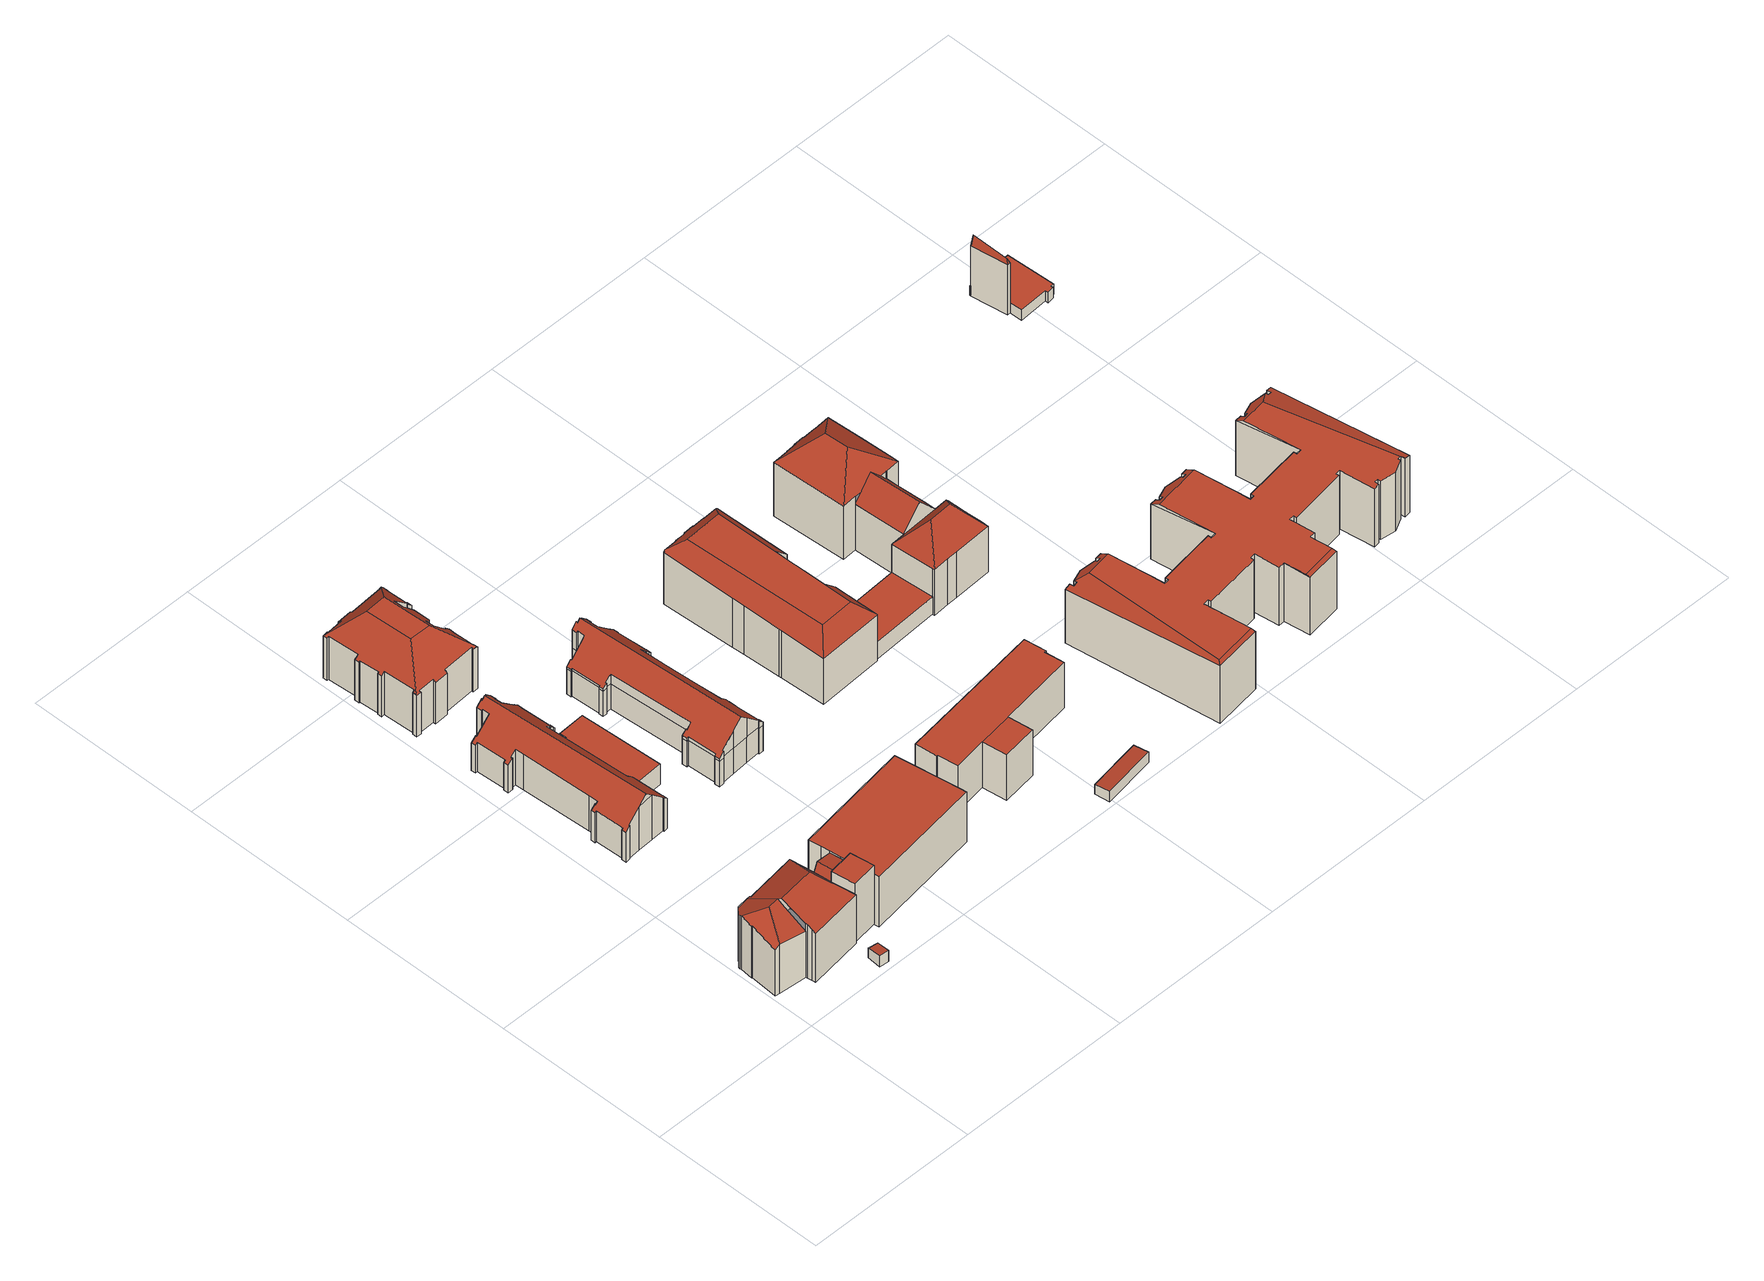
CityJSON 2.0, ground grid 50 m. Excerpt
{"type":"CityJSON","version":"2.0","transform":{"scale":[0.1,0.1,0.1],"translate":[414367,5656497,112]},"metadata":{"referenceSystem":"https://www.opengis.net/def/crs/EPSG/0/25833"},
"CityObjects":{
"building1":{"type":"Building","attributes":{"Gemeindeschluessel":14612000,"Geometrietyp2DReferenz":"3000","function":"31001_2000","roofType":"9999"},"children":["building1-1","building1-2"]},
"building1-1":{"type":"BuildingPart","attributes":{"Dachtyp_tdc":"tdcFreeFormRoof","Dachneigung":30.43,"QualitaetDacherkennung":53,"Geometrietyp2DReferenz":"3000","measuredHeight":20.73,"roofType":"5000"},"parents":["building1"],"geometry":[{"type":"MultiSurface","lod":"2","boundaries":[[[0,1,2,3]],[[4,5,6,7]],[[5,8,9,6]],[[8,10,11,9]],[[10,12,13,11]],[[12,14,15,13]],[[14,16,17,15]],[[16,18,19,17]],[[18,0,3,19]],[[14,12,10,8,5,20]],[[5,4,21,22,20]],[[22,1,0,18,16,14,20]],[[3,2,23,24,7,6,9,11,13,15,17,19]]],"semantics":{"surfaces":[{"type":"WallSurface"},{"type":"RoofSurface"},{"type":"GroundSurface"}],"values":[0,0,0,0,0,0,0,0,0,1,1,1,2]}}]},
"building1-2":{"type":"BuildingPart","attributes":{"Dachtyp_tdc":"tdcHipAndGableRoof","Dachneigung":30.85,"QualitaetDacherkennung":73,"Geometrietyp2DReferenz":"3000","measuredHeight":21.63,"roofType":"5000"},"parents":["building1"],"geometry":[{"type":"MultiSurface","lod":"2","boundaries":[[[25,26,4,7,27]],[[28,29,2,1]],[[28,30,31,29]],[[30,32,33,31]],[[32,34,35,33]],[[34,36,37,35]],[[36,38,39,37]],[[38,40,41,39]],[[40,42,43,41]],[[42,44,45,43]],[[44,46,47,45]],[[46,48,49,47]],[[48,25,27,49]],[[44,42,40,38,36,34,32,50]],[[32,30,28,1,51,50]],[[51,26,25,48,46,44,50]],[[27,7,24,23,2,29,31,33,35,37,39,41,43,45,47,49]]],"semantics":{"surfaces":[{"type":"WallSurface"},{"type":"RoofSurface"},{"type":"GroundSurface"}],"values":[0,0,0,0,0,0,0,0,0,0,0,0,0,1,1,1,2]}}]},
"building2":{"type":"Building","attributes":{"Dachtyp_tdc":"tdcPolyFlatRoof","Gemeindeschluessel":14612000,"Dachneigung":4.86,"QualitaetDacherkennung":75,"Geometrietyp2DReferenz":"3000","measuredHeight":3.5,"function":"31001_2000","roofType":"2100"},"geometry":[{"type":"Solid","lod":"2","boundaries":[[[[52,53,54,55]],[[53,56,57,54]],[[53,52,58,56]],[[57,59,55,54]],[[56,58,59,57]],[[58,52,55,59]]]],"semantics":{"surfaces":[{"type":"WallSurface"},{"type":"RoofSurface"},{"type":"GroundSurface"}],"values":[[0,0,1,2,0,0]]}}]},
"building3":{"type":"Building","attributes":{"Dachtyp_tdc":"tdcPolyFlatRoof","Gemeindeschluessel":14612000,"Dachneigung":0,"QualitaetDacherkennung":85,"Geometrietyp2DReferenz":"3000","measuredHeight":19.2,"function":"31001_2000","roofType":"1000"},"geometry":[{"type":"Solid","lod":"2","boundaries":[[[[60,61,62,63]],[[61,64,65,62]],[[64,66,67,65]],[[66,60,63,67]],[[66,64,61,60]],[[63,62,65,67]]]],"semantics":{"surfaces":[{"type":"WallSurface"},{"type":"RoofSurface"},{"type":"GroundSurface"}],"values":[[0,0,0,0,1,2]]}}]},
"building4":{"type":"Building","attributes":{"Dachtyp_tdc":"tdcGableRoof","Gemeindeschluessel":14612000,"Dachneigung":65.18,"QualitaetDacherkennung":14,"Geometrietyp2DReferenz":"3000","measuredHeight":16.83,"function":"31001_2000","roofType":"3100"},"geometry":[{"type":"Solid","lod":"2","boundaries":[[[[68,69,70,63]],[[69,71,72,70]],[[71,73,74,72]],[[73,75,76,74]],[[75,77,62,76]],[[77,68,63,62]],[[78,79,80,81,82]],[[71,69,68,82,81]],[[73,80,79,75]],[[71,81,80,73]],[[75,79,78,77]],[[77,78,82,68]],[[63,70,72,74,76,62]]]],"semantics":{"surfaces":[{"type":"WallSurface"},{"type":"RoofSurface"},{"type":"GroundSurface"}],"values":[[0,0,0,0,0,0,1,1,0,0,0,0,2]]}}]},
"building5":{"type":"Building","attributes":{"name":"Universitätsklinikum Carl Gustav Carus Dresden","Dachtyp_tdc":"tdcFreeFormRoof","Gemeindeschluessel":14612000,"Dachneigung":42.69,"QualitaetDacherkennung":32,"Geometrietyp2DReferenz":"3000","measuredHeight":16.42,"function":"31001_3051","roofType":"5000"},"geometry":[{"type":"Solid","lod":"2","boundaries":[[[[83,84,85,86]],[[84,87,88,85]],[[87,89,90,88]],[[89,91,92,90]],[[91,93,94,92]],[[93,95,96,94]],[[95,97,98,96]],[[97,99,100,98]],[[99,101,102,100]],[[101,103,104,102]],[[103,105,106,104]],[[105,107,108,106]],[[107,109,110,108]],[[109,111,112,110]],[[111,113,114,112]],[[113,115,116,114]],[[115,117,118,116]],[[117,119,120,118]],[[119,121,122,120]],[[121,123,124,122]],[[123,125,126,124]],[[125,127,128,126]],[[127,129,130,128]],[[129,131,132,130]],[[131,133,134,132]],[[133,135,136,134]],[[135,137,138,136]],[[137,139,140,138]],[[139,141,142,140]],[[141,143,144,142]],[[143,145,146,144]],[[145,147,148,146]],[[147,149,150,148]],[[149,151,152,150]],[[151,153,154,152]],[[153,155,156,154]],[[155,157,158,156]],[[157,159,160,158]],[[159,161,162,160]],[[161,163,164,162]],[[163,165,166,164]],[[165,167,168,166]],[[167,169,170,168]],[[169,171,172,170]],[[171,173,174,172]],[[173,175,176,174]],[[175,177,178,176]],[[177,179,180,178]],[[179,181,182,180]],[[181,183,184,182]],[[183,185,186,184]],[[185,187,188,186]],[[187,189,190,188]],[[189,191,192,190]],[[191,193,194,192]],[[193,195,196,194]],[[195,197,198,196]],[[197,199,200,198]],[[199,201,202,200]],[[201,203,204,202]],[[203,205,206,204]],[[205,207,208,206]],[[207,209,210,208]],[[209,211,212,210]],[[211,83,86,212]],[[147,213,214,207,205,203,201,199,197,195,193,191,189,187,185,183,181,179,177,175,173,171,169,167,165,163,161,159,157,155,153,151,149]],[[113,111,109,107,105,103,101,99,97,95,93,91,89,87,84,83,211,209,214,213,145,143,141,139,137,135,133,131,129,127,125,123,121,119,117,115]],[[147,145,213]],[[209,207,214]],[[86,85,88,90,92,94,96,98,100,102,104,106,108,110,112,114,116,118,120,122,124,126,128,130,132,134,136,138,140,142,144,146,148,150,152,154,156,158,160,162,164,166,168,170,172,174,176,178,180,182,184,186,188,190,192,194,196,198,200,202,204,206,208,210,212]]]],"semantics":{"surfaces":[{"type":"WallSurface"},{"type":"RoofSurface"},{"type":"GroundSurface"}],"values":[[0,0,0,0,0,0,0,0,0,0,0,0,0,0,0,0,0,0,0,0,0,0,0,0,0,0,0,0,0,0,0,0,0,0,0,0,0,0,0,0,0,0,0,0,0,0,0,0,0,0,0,0,0,0,0,0,0,0,0,0,0,0,0,0,0,1,1,0,0,2]]}}]},
"building6":{"type":"Building","attributes":{"name":"Universitätsklinikum Carl Gustav Carus Dresden","Dachtyp_tdc":"tdcPolyFlatRoof","Gemeindeschluessel":14612000,"Dachneigung":0,"QualitaetDacherkennung":86,"Geometrietyp2DReferenz":"3000","measuredHeight":6.69,"function":"31001_3051","roofType":"1000"},"geometry":[{"type":"Solid","lod":"2","boundaries":[[[[215,216,217,218]],[[216,219,220,217]],[[219,221,222,220]],[[221,223,224,222]],[[223,225,226,224]],[[225,227,228,226]],[[227,229,230,228]],[[229,231,232,230]],[[231,215,218,232]],[[231,229,227,225,223,221,219,216,215]],[[218,217,220,222,224,226,228,230,232]]]],"semantics":{"surfaces":[{"type":"WallSurface"},{"type":"RoofSurface"},{"type":"GroundSurface"}],"values":[[0,0,0,0,0,0,0,0,0,1,2]]}}]},
"building7":{"type":"Building","attributes":{"Dachtyp_tdc":"tdcPolyFlatRoof","Gemeindeschluessel":14612000,"Dachneigung":0,"QualitaetDacherkennung":91,"Geometrietyp2DReferenz":"3000","measuredHeight":16.47,"function":"31001_2000","roofType":"1000"},"geometry":[{"type":"Solid","lod":"2","boundaries":[[[[233,234,235,236]],[[234,237,238,235]],[[237,239,240,238]],[[239,241,242,240]],[[241,243,244,242]],[[243,245,246,244]],[[245,247,248,246]],[[247,249,250,248]],[[249,251,252,250]],[[251,253,254,252]],[[253,255,256,254]],[[255,257,258,256]],[[257,233,236,258]],[[257,255,253,251,249,247,245,243,241,239,237,234,233]],[[236,235,238,240,242,244,246,248,250,252,254,256,258]]]],"semantics":{"surfaces":[{"type":"WallSurface"},{"type":"RoofSurface"},{"type":"GroundSurface"}],"values":[[0,0,0,0,0,0,0,0,0,0,0,0,0,1,2]]}}]},
"building8":{"type":"Building","attributes":{"name":"Universitätsklinikum Carl Gustav Carus Dresden","Dachtyp_tdc":"tdcFreeFormRoof","Gemeindeschluessel":14612000,"Dachneigung":44.47,"QualitaetDacherkennung":34,"Geometrietyp2DReferenz":"3000","measuredHeight":20.85,"function":"31001_3051","roofType":"5000"},"geometry":[{"type":"Solid","lod":"2","boundaries":[[[[259,260,261,262]],[[260,263,264,261]],[[263,265,266,264]],[[265,267,268,266]],[[267,269,270,268]],[[269,271,272,270]],[[271,273,274,272]],[[273,275,276,274]],[[275,277,278,276]],[[277,279,280,278]],[[279,281,282,280]],[[281,283,284,282]],[[283,285,286,284]],[[285,287,288,286]],[[287,289,290,288]],[[289,291,292,290]],[[291,293,294,292]],[[293,295,296,294]],[[295,297,298,296]],[[297,299,300,298]],[[299,301,302,300]],[[301,303,304,302]],[[303,305,306,304]],[[305,307,308,306]],[[307,309,310,308]],[[309,311,312,310]],[[311,313,314,312]],[[313,315,316,314]],[[315,317,318,316]],[[317,319,320,318]],[[319,321,322,320]],[[321,323,324,322]],[[323,325,326,324]],[[325,327,328,326]],[[327,329,330,328]],[[329,331,332,330]],[[331,333,334,332]],[[333,335,336,334]],[[335,337,338,336]],[[337,339,340,338]],[[339,341,342,340]],[[341,343,344,342]],[[343,345,346,344]],[[345,347,348,346]],[[347,349,350,348]],[[349,351,352,350]],[[351,353,354,352]],[[353,355,356,354]],[[355,357,358,356]],[[357,359,360,358]],[[359,361,362,360]],[[361,363,364,362]],[[363,365,366,364]],[[365,367,368,366]],[[367,369,370,368]],[[369,259,262,370]],[[343,341,339,371,372,373,363,361,359,357,355,353,351,349,347,345]],[[373,374,375,267,265,263,260,259,369,367,365,363]],[[376,319,317,315,313,311,309,307,305,303,301,299,297,295,293,291,289,287,285,283,281,279,277,275,273,271,269,375,374,377]],[[333,331,329,327,325,323,321,376,377,372,371,337,335]],[[372,377,374,373]],[[269,267,375]],[[321,319,376]],[[339,337,371]],[[262,261,264,266,268,270,272,274,276,278,280,282,284,286,288,290,292,294,296,298,300,302,304,306,308,310,312,314,316,318,320,322,324,326,328,330,332,334,336,338,340,342,344,346,348,350,352,354,356,358,360,362,364,366,368,370]]]],"semantics":{"surfaces":[{"type":"WallSurface"},{"type":"RoofSurface"},{"type":"GroundSurface"}],"values":[[0,0,0,0,0,0,0,0,0,0,0,0,0,0,0,0,0,0,0,0,0,0,0,0,0,0,0,0,0,0,0,0,0,0,0,0,0,0,0,0,0,0,0,0,0,0,0,0,0,0,0,0,0,0,0,0,1,1,1,1,1,0,0,0,2]]}}]},
"building9":{"type":"Building","attributes":{"name":"Universitätsklinikum Carl Gustav Carus Dresden","Dachtyp_tdc":"tdcFreeFormRoof","Gemeindeschluessel":14612000,"Dachneigung":18.34,"QualitaetDacherkennung":18,"Geometrietyp2DReferenz":"3000","measuredHeight":14.41,"function":"31001_3051","roofType":"5000"},"geometry":[{"type":"Solid","lod":"2","boundaries":[[[[378,379,300,302]],[[379,380,298,300]],[[380,381,296,298]],[[381,382,383,296]],[[382,384,304,383]],[[384,378,302,304]],[[385,386,387,384,382]],[[385,382,381]],[[386,385,381,380]],[[388,387,386,380,379]],[[388,379,378]],[[387,388,378,384]],[[302,300,298,296,383,304]]]],"semantics":{"surfaces":[{"type":"WallSurface"},{"type":"RoofSurface"},{"type":"GroundSurface"}],"values":[[0,0,0,0,0,0,1,1,1,1,1,1,2]]}}]},
"building10":{"type":"Building","attributes":{"name":"Universitätsklinikum Carl Gustav Carus Dresden","Dachtyp_tdc":"tdcFreeFormRoof","Gemeindeschluessel":14612000,"Dachneigung":44.49,"QualitaetDacherkennung":32,"Geometrietyp2DReferenz":"3000","measuredHeight":16.49,"function":"31001_3051","roofType":"5000"},"geometry":[{"type":"Solid","lod":"2","boundaries":[[[[389,390,391,392]],[[390,393,394,391]],[[393,395,396,394]],[[395,397,398,396]],[[397,399,400,398]],[[399,401,402,400]],[[401,403,404,402]],[[403,405,406,404]],[[405,407,408,406]],[[407,409,410,408]],[[409,411,412,410]],[[411,413,414,412]],[[413,415,416,414]],[[415,417,418,416]],[[417,419,420,418]],[[419,421,422,420]],[[421,423,424,422]],[[423,425,426,424]],[[425,427,428,426]],[[427,429,430,428]],[[429,431,432,430]],[[431,433,434,432]],[[433,435,436,434]],[[435,437,438,436]],[[437,439,440,438]],[[439,441,442,440]],[[441,443,444,442]],[[443,445,446,444]],[[445,447,448,446]],[[447,449,450,448]],[[449,451,452,450]],[[451,453,454,452]],[[453,455,456,454]],[[455,457,458,456]],[[457,459,460,458]],[[459,461,462,460]],[[461,463,464,462]],[[463,465,466,464]],[[465,467,468,466]],[[467,469,470,468]],[[469,471,472,470]],[[471,473,474,472]],[[473,475,476,474]],[[475,477,478,476]],[[477,479,480,478]],[[479,481,482,480]],[[481,483,484,482]],[[485,486,487,488,489]],[[421,490,491,423]],[[419,492,493,490,421]],[[423,491,494,425]],[[425,494,495,427]],[[427,495,496,429]],[[429,496,497,431]],[[431,497,498,433]],[[433,498,499,435]],[[435,499,437]],[[439,500,441]],[[483,485,501,484]],[[485,489,502,501]],[[489,503,504,502]],[[503,505,506,504]],[[505,507,508,506]],[[507,509,510,508]],[[509,511,512,510]],[[511,513,514,512]],[[513,515,516,514]],[[515,517,518,516]],[[517,519,520,518]],[[519,521,522,520]],[[521,523,524,522]],[[523,525,526,524]],[[525,389,392,526]],[[527,528,529,530,531,532,533,534,488,487,493,492,535,536,537,538,539,540,541,542,543,544,545,546,547,548,549,550,551,552,553]],[[554,555,447,445,556,500,439,437,499,498,497,496,495,494,491,490,493,487,486,557,558,559,560,561,562,563,564,565,566,567,568,569,570,571,572]],[[451,554,572,453]],[[453,572,571,455]],[[455,571,570,457]],[[457,570,569,459]],[[459,569,568,461]],[[461,568,567,463]],[[463,567,566,465]],[[465,566,565,467]],[[467,565,564,469]],[[469,564,563,471]],[[471,563,562,473]],[[473,562,561,475]],[[475,561,560,477]],[[477,560,559,479]],[[479,559,558,481]],[[481,558,557,483]],[[483,557,486,485]],[[441,500,556,443]],[[443,556,445]],[[449,555,554,451]],[[447,555,449]],[[519,553,552,521]],[[517,527,553,519]],[[521,552,551,523]],[[523,551,550,525]],[[525,550,549,389]],[[389,549,548,390]],[[390,548,547,393]],[[393,547,546,395]],[[395,546,545,397]],[[397,545,544,399]],[[399,544,543,401]],[[401,543,542,403]],[[403,542,541,405]],[[405,541,540,407]],[[407,540,539,409]],[[409,539,538,411]],[[411,538,537,413]],[[413,537,536,415]],[[415,536,535,417]],[[417,535,492,419]],[[489,488,534,503]],[[503,534,533,505]],[[505,533,532,507]],[[507,532,531,509]],[[509,531,530,511]],[[511,530,529,513]],[[513,529,528,515]],[[515,528,527,517]],[[392,391,394,396,398,400,402,404,406,408,410,412,414,416,418,420,422,424,426,428,430,432,434,436,438,440,442,444,446,448,450,452,454,456,458,460,462,464,466,468,470,472,474,476,478,480,482,484,501,502,504,506,508,510,512,514,516,518,520,522,524,526]]]],"semantics":{"surfaces":[{"type":"WallSurface"},{"type":"RoofSurface"},{"type":"GroundSurface"}],"values":[[0,0,0,0,0,0,0,0,0,0,0,0,0,0,0,0,0,0,0,0,0,0,0,0,0,0,0,0,0,0,0,0,0,0,0,0,0,0,0,0,0,0,0,0,0,0,0,0,0,0,0,0,0,0,0,0,0,0,0,0,0,0,0,0,0,0,0,0,0,0,0,0,0,1,1,0,0,0,0,0,0,0,0,0,0,0,0,0,0,0,0,0,0,0,0,0,0,0,0,0,0,0,0,0,0,0,0,0,0,0,0,0,0,0,0,0,0,0,0,0,0,0,0,0,2]]}}]},
"building11":{"type":"Building","attributes":{"name":"Amt für Schulen","Gemeindeschluessel":14612000,"Geometrietyp2DReferenz":"3000","function":"31001_3010","roofType":"9999"},"children":["building11-1","building11-2"]},
"building11-1":{"type":"BuildingPart","attributes":{"Dachtyp_tdc":"tdcPolyFlatRoof","Dachneigung":0,"QualitaetDacherkennung":85,"Geometrietyp2DReferenz":"3000","measuredHeight":14.85,"roofType":"1000"},"parents":["building11"],"geometry":[{"type":"MultiSurface","lod":"2","boundaries":[[[573,574,575,576]],[[574,577,578,575]],[[577,579,580,578]],[[579,581,582,580]],[[581,583,584,582]],[[583,585,586,584]],[[585,587,588,586]],[[587,589,590,588]],[[589,591,592,590]],[[591,589,587,585,583,581,579,577,574,573]],[[576,575,578,580,582,584,586,588,590,592]]],"semantics":{"surfaces":[{"type":"WallSurface"},{"type":"RoofSurface"},{"type":"GroundSurface"}],"values":[0,0,0,0,0,0,0,0,0,1,2]}}]},
"building11-2":{"type":"BuildingPart","attributes":{"Dachtyp_tdc":"tdcPolyFlatRoof","Dachneigung":0,"QualitaetDacherkennung":78,"Geometrietyp2DReferenz":"3000","measuredHeight":14.9,"roofType":"1000"},"parents":["building11"],"geometry":[{"type":"MultiSurface","lod":"2","boundaries":[[[593,594,592,591]],[[593,595,596,594]],[[595,573,576,596]],[[573,595,593,591]],[[592,594,596,576]]],"semantics":{"surfaces":[{"type":"WallSurface"},{"type":"RoofSurface"},{"type":"GroundSurface"}],"values":[0,0,0,1,2]}}]},
"building12":{"type":"Building","attributes":{"Dachtyp_tdc":"tdcPolyFlatRoof","Gemeindeschluessel":14612000,"Dachneigung":3.48,"QualitaetDacherkennung":75,"Geometrietyp2DReferenz":"3000","measuredHeight":3.54,"function":"31001_9998","roofType":"2100"},"geometry":[{"type":"Solid","lod":"2","boundaries":[[[[597,598,599,600]],[[598,601,602,599]],[[601,603,604,602]],[[603,597,600,604]],[[603,601,598,597]],[[600,599,602,604]]]],"semantics":{"surfaces":[{"type":"WallSurface"},{"type":"RoofSurface"},{"type":"GroundSurface"}],"values":[[0,0,0,0,1,2]]}}]},
"building13":{"type":"Building","attributes":{"name":"Universitätsklinikum Carl Gustav Carus Dresden","Dachtyp_tdc":"tdcFreeFormRoof","Gemeindeschluessel":14612000,"Dachneigung":1.5,"QualitaetDacherkennung":22,"Geometrietyp2DReferenz":"3000","measuredHeight":20.59,"function":"31001_3051","roofType":"5000"},"geometry":[{"type":"Solid","lod":"2","boundaries":[[[[605,606,607,608]],[[606,609,610,607]],[[609,611,612,610]],[[611,613,614,612]],[[613,615,616,614]],[[615,617,618,616]],[[617,619,620,618]],[[619,621,622,620]],[[621,623,624,622]],[[623,625,626,624]],[[625,627,628,626]],[[627,629,630,628]],[[629,631,632,630]],[[631,633,634,632]],[[633,635,636,634]],[[635,637,638,636]],[[637,639,640,638]],[[639,641,642,640]],[[641,643,644,642]],[[643,645,646,644]],[[645,647,648,646]],[[647,649,650,648]],[[649,605,608,650]],[[605,649,647,645,643,651,652,653,654,611,609,606]],[[655,627,625,623,621,619,617,615,613,654,653,656]],[[629,655,656,657,631]],[[657,652,651,641,639,637,635,633,631]],[[657,656,653,652]],[[613,611,654]],[[629,627,655]],[[643,641,651]],[[608,607,610,612,614,616,618,620,622,624,626,628,630,632,634,636,638,640,642,644,646,648,650]]]],"semantics":{"surfaces":[{"type":"WallSurface"},{"type":"RoofSurface"},{"type":"GroundSurface"}],"values":[[0,0,0,0,0,0,0,0,0,0,0,0,0,0,0,0,0,0,0,0,0,0,0,1,1,1,1,1,0,0,0,2]]}}]},
"building14":{"type":"Building","attributes":{"name":"Universitätsklinikum Carl Gustav Carus Dresden","Dachtyp_tdc":"tdcPolyFlatRoof","Gemeindeschluessel":14612000,"Dachneigung":0,"QualitaetDacherkennung":75,"Geometrietyp2DReferenz":"3000","measuredHeight":5.62,"function":"31001_3051","roofType":"1000"},"geometry":[{"type":"Solid","lod":"2","boundaries":[[[[658,659,660,661]],[[658,662,663,664,659]],[[659,664,665,660]],[[664,663,666,665]],[[663,662,667,666]],[[662,658,661,667]],[[660,665,666,667,661]]]],"semantics":{"surfaces":[{"type":"WallSurface"},{"type":"RoofSurface"},{"type":"GroundSurface"}],"values":[[0,1,0,0,0,0,2]]}}]},
"building15":{"type":"Building","attributes":{"name":"Universitätsklinikum Carl Gustav Carus Dresden","Gemeindeschluessel":14612000,"Geometrietyp2DReferenz":"3000","function":"31001_3051","roofType":"9999"},"children":["building15-1","building15-2","building15-3"]},
"building15-1":{"type":"BuildingPart","attributes":{"Dachtyp_tdc":"tdcHipRoof","Dachneigung":49.66,"QualitaetDacherkennung":72,"Geometrietyp2DReferenz":"3000","measuredHeight":22.41,"roofType":"3200"},"parents":["building15"],"geometry":[{"type":"MultiSurface","lod":"2","boundaries":[[[668,669,670,671]],[[669,672,673,670]],[[672,674,675,673]],[[674,676,677,675]],[[676,678,679,677]],[[678,680,681,679]],[[680,682,683,681]],[[682,684,685,683]],[[684,686,687,685]],[[686,688,689,687]],[[688,690,691,689]],[[690,692,693,691]],[[692,694,695,693]],[[694,696,697,695]],[[692,690,688,698]],[[682,680,678,676,674,672,669,699]],[[688,686,684,682,699,698]],[[669,668,696,694,692,698,699]],[[671,670,673,675,677,679,681,683,685,687,689,691,693,695,697]]],"semantics":{"surfaces":[{"type":"WallSurface"},{"type":"RoofSurface"},{"type":"GroundSurface"}],"values":[0,0,0,0,0,0,0,0,0,0,0,0,0,0,1,1,1,1,2]}}]},
"building15-2":{"type":"BuildingPart","attributes":{"Dachtyp_tdc":"tdcGableRoof","Dachneigung":48.52,"QualitaetDacherkennung":73,"Geometrietyp2DReferenz":"3000","measuredHeight":21.31,"roofType":"3100"},"parents":["building15"],"geometry":[{"type":"MultiSurface","lod":"2","boundaries":[[[700,701,702,703]],[[701,704,705,702]],[[704,668,671,705]],[[696,706,707,697]],[[708,700,703,709]],[[710,701,700,708,711,712,713,668]],[[714,715,713,712,716]],[[668,713,715,696]],[[696,715,714,706]],[[701,710,704]],[[704,710,668]],[[703,702,705,671,697,707,709]]],"semantics":{"surfaces":[{"type":"WallSurface"},{"type":"RoofSurface"},{"type":"GroundSurface"}],"values":[0,0,0,0,0,1,1,0,0,0,0,2]}}]},
"building15-3":{"type":"BuildingPart","attributes":{"Dachtyp_tdc":"tdcHipRoof","Dachneigung":36.15,"QualitaetDacherkennung":71,"Geometrietyp2DReferenz":"3000","measuredHeight":24.5,"roofType":"3200"},"parents":["building15"],"geometry":[{"type":"MultiSurface","lod":"2","boundaries":[[[717,718,719,720]],[[721,703,709,707,722,723,724,725,726,727,728,729,730,731,732,733,734]],[[735,736,703,721]],[[736,737,708,709,703]],[[738,707,706,714]],[[738,718,722,707]],[[718,717,723,722]],[[717,739,724,723]],[[739,740,725,724]],[[740,741,726,725]],[[741,742,727,726]],[[742,743,728,727]],[[743,744,729,728]],[[744,745,730,729]],[[745,746,731,730]],[[746,747,732,731]],[[747,748,733,732]],[[748,749,734,733]],[[749,735,721,734]],[[718,738,716,711,737,736,735,719]],[[747,746,745,744,743,742,741,740,739,717,720]],[[735,749,748,747,720,719]]],"semantics":{"surfaces":[{"type":"RoofSurface"},{"type":"GroundSurface"},{"type":"WallSurface"}],"values":[0,1,2,2,2,2,2,2,2,2,2,2,2,2,2,2,2,2,2,0,0,0]}}]},
"building16":{"type":"Building","attributes":{"name":"Universitätsklinikum Carl Gustav Carus Dresden","Dachtyp_tdc":"tdcFreeFormRoof","Gemeindeschluessel":14612000,"Dachneigung":0.132,"QualitaetDacherkennung":17,"Geometrietyp2DReferenz":"3000","measuredHeight":19.18,"function":"31001_3051","roofType":"5000"},"geometry":[{"type":"Solid","lod":"2","boundaries":[[[[750,751,752,753]],[[751,754,755,752]],[[754,756,757,755]],[[756,758,759,757]],[[758,760,761,759]],[[760,762,763,761]],[[762,764,765,763]],[[764,766,767,765]],[[766,768,769,767]],[[768,770,771,769]],[[770,772,773,771]],[[772,774,775,773]],[[774,776,777,775]],[[776,778,779,777]],[[778,780,781,779]],[[780,782,783,781]],[[782,784,785,783]],[[784,786,787,785]],[[786,788,789,787]],[[788,790,791,789]],[[790,792,793,791]],[[792,794,795,793]],[[794,796,797,795]],[[796,798,799,797]],[[798,800,801,799]],[[800,802,803,801]],[[802,804,805,803]],[[804,806,807,805]],[[806,808,809,807]],[[808,810,811,809]],[[810,812,813,811]],[[812,814,815,813]],[[814,816,817,815]],[[816,818,819,817]],[[818,820,821,819]],[[820,822,823,821]],[[822,824,825,823]],[[824,826,827,825]],[[826,828,829,827]],[[828,830,831,829]],[[830,832,833,831]],[[832,834,835,833]],[[834,836,837,835]],[[836,838,839,837]],[[838,840,841,839]],[[840,842,843,841]],[[842,844,845,843]],[[846,847,848,849]],[[754,850,851,756]],[[756,851,852,853,764,762,760,758]],[[778,776,774,772,770,768,766,853,852,854]],[[812,810,808,806,804,802,800,798,796,794,792,855,856]],[[857,858,838,836,834,832,830,828,826,859]],[[860,861,862,863,864,865,844,842,840,858,857]],[[863,862,866]],[[867,868,869,870,871,872,873,874,875,876,860,857,859,824,822,820,818,816,814,856,855,790,788,786,784,782,780,854,852,851,850,751,750,877,878,879,880,881,882,849,848,883,884,885,886,887,888]],[[866,864,863]],[[861,866,862]],[[876,861,860]],[[882,846,849]],[[754,751,850]],[[814,812,856]],[[847,883,848]],[[766,764,853]],[[780,778,854]],[[792,790,855]],[[826,824,859]],[[840,838,858]],[[845,889,890,891,892,893,894,895,896,897,898,899,900,901,902,903,904,905,906,907,908,909,910,911,912,913,914,915,916,753,752,755,757,759,761,763,765,767,769,771,773,775,777,779,781,783,785,787,789,791,793,795,797,799,801,803,805,807,809,811,813,815,817,819,821,823,825,827,829,831,833,835,837,839,841,843]],[[844,865,889,845]],[[865,864,890,889]],[[864,866,891,890]],[[866,861,892,891]],[[861,876,893,892]],[[876,875,894,893]],[[875,874,895,894]],[[874,873,896,895]],[[873,872,897,896]],[[872,871,898,897]],[[871,870,899,898]],[[870,869,900,899]],[[869,868,901,900]],[[868,867,902,901]],[[867,888,903,902]],[[888,887,904,903]],[[887,886,905,904]],[[886,885,906,905]],[[885,884,907,906]],[[884,883,908,907]],[[883,847,909,908]],[[847,846,910,909]],[[846,882,911,910]],[[882,881,912,911]],[[881,880,913,912]],[[880,879,914,913]],[[879,878,915,914]],[[878,877,916,915]],[[877,750,753,916]]]],"semantics":{"surfaces":[{"type":"WallSurface"},{"type":"RoofSurface"},{"type":"GroundSurface"}],"values":[[0,0,0,0,0,0,0,0,0,0,0,0,0,0,0,0,0,0,0,0,0,0,0,0,0,0,0,0,0,0,0,0,0,0,0,0,0,0,0,0,0,0,0,0,0,0,0,1,1,1,1,1,1,1,1,1,0,0,0,0,0,0,0,0,0,0,0,0,2,0,0,0,0,0,0,0,0,0,0,0,0,0,0,0,0,0,0,0,0,0,0,0,0,0,0,0,0,0]]}}]},
"building17":{"type":"Building","attributes":{"name":"Universitätsklinikum Carl Gustav Carus Dresden","Gemeindeschluessel":14612000,"Geometrietyp2DReferenz":"3000","function":"31001_9998","roofType":"9999"},"children":["building17-1","building17-2","building17-3"]},
"building17-1":{"type":"BuildingPart","attributes":{"Dachtyp_tdc":"tdcPolyFlatRoof","Dachneigung":38.11,"QualitaetDacherkennung":26,"Geometrietyp2DReferenz":"3000","measuredHeight":3.98,"roofType":"2100"},"parents":["building17"],"geometry":[{"type":"MultiSurface","lod":"2","boundaries":[[[917,918,919,920,921]],[[922,923,924,925]],[[923,917,921,924]],[[923,922,926,918,917]],[[921,920,927,925,924]]],"semantics":{"surfaces":[{"type":"WallSurface"},{"type":"RoofSurface"},{"type":"GroundSurface"}],"values":[0,0,0,1,2]}}]},
"building17-2":{"type":"BuildingPart","attributes":{"Dachtyp_tdc":"tdcPolyFlatRoof","Dachneigung":0,"QualitaetDacherkennung":1,"Geometrietyp2DReferenz":"3000","measuredHeight":3.41,"roofType":"1000"},"parents":["building17"],"geometry":[{"type":"MultiSurface","lod":"2","boundaries":[[[928,929,930,931]],[[929,932,933,930]],[[932,934,935,933]],[[934,936,937,935]],[[936,938,939,937]],[[938,940,941,939]],[[919,942,943,920]],[[942,928,931,943]],[[942,919,926,940,938,936,934,932,929,928]],[[931,930,933,935,937,939,941,927,920,943]]],"semantics":{"surfaces":[{"type":"WallSurface"},{"type":"RoofSurface"},{"type":"GroundSurface"}],"values":[0,0,0,0,0,0,0,0,1,2]}}]},
"building17-3":{"type":"BuildingPart","attributes":{"Dachtyp_tdc":"tdcFreeFormRoof","Dachneigung":72.44,"QualitaetDacherkennung":10,"Geometrietyp2DReferenz":"3000","measuredHeight":19.26,"roofType":"5000"},"parents":["building17"],"geometry":[{"type":"MultiSurface","lod":"2","boundaries":[[[944,945,946,941,940]],[[945,947,922,925,946]],[[948,949,947]],[[950,948,947,945]],[[950,945,944]],[[948,950,944,949]],[[941,946,925,927]]],"semantics":{"surfaces":[{"type":"WallSurface"},{"type":"RoofSurface"},{"type":"GroundSurface"}],"values":[0,0,0,1,1,1,2]}}]}
},
"vertices":[
[39,273,168],[73,278,168],[73,278,11],[39,273,11],[96,113,160],[17,119,172],[17,119,11],[96,113,11],[4,120,161],[4,120,11],[10,200,180],[10,200,11],[8,200,178],[8,200,11],[11,235,187],[11,235,11],[11,239,185],[11,239,11],[11,244,182],[11,244,11],[54,188,219],[87,180,209],[85,192,219],[85,192,11],[87,180,11],
[97,109,185],[96,113,187],[97,109,11],[82,279,168],[82,279,11],[82,274,171],[82,274,11],[229,294,171],[229,294,11],[234,258,171],[234,258,11],[237,234,171],[237,234,11],[242,203,170],[242,203,11],[245,176,170],[245,176,11],[255,109,170],[255,109,11],[255,106,170],[255,106,11],[100,84,170],[100,84,11],[99,95,176],[99,95,11],[193,195,227],[87,180,227],
[238,14,47],[241,53,43],[241,53,12],[238,14,12],[268,50,43],[268,50,12],[265,12,47],[265,12,12],
[245,176,204],[318,186,204],[318,186,12],[245,176,12],[328,119,204],[328,119,12],[255,109,204],[255,109,12],
[245,176,127],[242,203,127],[242,203,12],[237,234,127],[237,234,12],[310,244,127],[310,244,12],[314,213,127],[314,213,12],[318,186,127],[318,186,169],[314,213,169],[310,244,169],[262,238,180],[270,180,180],
[142,1168,150],[143,1152,150],[143,1152,8],[142,1168,8],[139,1151,154],[139,1151,8],[140,1131,154],[140,1131,8],[188,1134,109],[188,1134,8],[188,1137,109],[188,1137,8],[201,1138,97],[201,1138,8],[201,1124,97],[201,1124,8],[198,1124,101],[198,1124,8],[203,1039,100],[203,1039,8],[207,1039,97],[207,1039,8],[208,1026,97],[208,1026,8],[204,1026,101],[204,1026,8],[194,1025,110],[194,1025,8],[194,1029,110],[194,1029,8],[179,1028,123],[179,1028,8],[181,1003,123],[181,1003,8],[192,804,124],[192,804,8],[194,779,124],[194,779,8],[201,779,118],[201,779,8],[200,782,118],[200,782,8],[212,782,107],[212,782,8],[213,769,107],[213,769,8],[212,768,108],[212,768,8],[212,757,109],[212,757,8],[213,745,109],[213,745,8],[216,689,109],[216,689,8],[218,689,107],[218,689,8],[219,676,107],[219,676,8],[207,675,118],[207,675,8],[206,678,118],[206,678,8],[170,676,153],[170,676,8],[124,674,149],[124,674,8],[89,672,117],[89,672,8],[89,669,117],[89,669,8],[75,668,104],[75,668,8],[75,681,104],[75,681,8],[79,682,108],[79,682,8],[75,763,109],[75,763,8],[71,762,105],[71,762,8],[70,775,105],[70,775,8],[83,775,118],[83,775,8],[84,773,118],[84,773,8],[89,773,123],[89,773,8],[88,798,123],[88,798,8],[77,998,125],[77,998,8],[76,1023,125],[76,1023,8],[61,1022,111],[61,1022,8],[61,1018,111],[61,1018,8],[46,1017,98],[46,1017,8],[46,1031,98],[46,1031,8],[51,1031,102],[51,1031,8],[46,1116,103],[46,1116,8],[40,1116,98],[40,1116,8],[39,1128,98],[39,1128,8],[54,1129,111],[54,1129,8],[54,1126,111],[54,1126,8],[97,1128,151],[97,1128,8],[96,1148,151],[96,1148,8],[94,1148,149],[94,1148,8],[93,1164,149],[93,1164,8],[110,1165,165],[110,1165,8],[110,1162,165],[110,1162,8],[125,1163,166],[125,1163,8],[125,1167,166],[125,1167,8],[149,675,172],[118,1162,172],
[192,804,68],[181,1003,68],[181,1003,1],[192,804,1],[205,1005,68],[205,1005,1],[224,1005,68],[224,1005,1],[223,1025,68],[223,1025,1],[301,1029,68],[301,1029,1],[314,791,68],[314,791,1],[235,787,68],[235,787,1],[235,806,68],[235,806,1],
[301,304,175],[572,343,175],[572,343,11],[301,304,11],[628,351,175],[628,351,11],[634,352,175],[634,352,11],[661,182,175],[661,182,11],[663,167,175],[663,167,11],[665,152,175],[665,152,11],[330,105,175],[330,105,11],[328,119,175],[328,119,11],[318,186,175],[318,186,11],[314,213,175],[314,213,11],[310,244,175],[310,244,11],[307,268,175],[307,268,11],
[73,1588,142],[114,1590,143],[114,1590,9],[73,1588,9],[114,1581,152],[114,1581,9],[209,1586,154],[209,1586,9],[209,1590,150],[209,1590,9],[222,1591,145],[222,1591,9],[223,1576,145],[223,1576,9],[219,1576,149],[219,1576,9],[221,1516,150],[221,1516,9],[225,1516,146],[225,1516,9],[226,1502,146],[226,1502,9],[213,1502,159],[213,1502,9],[213,1505,159],[213,1505,9],[170,1504,200],[170,1504,9],[171,1475,200],[171,1475,9],[186,1475,186],[186,1475,9],[200,1469,173],[200,1469,9],[202,1422,173],[202,1422,9],[197,1417,178],[197,1417,9],[191,1411,184],[191,1411,9],[174,1410,200],[174,1410,9],[176,1382,200],[176,1382,9],[208,1383,169],[208,1383,9],[218,1383,160],[218,1383,9],[218,1387,160],[218,1387,9],[232,1388,146],[232,1388,9],[232,1374,146],[232,1374,9],[228,1374,151],[228,1374,9],[231,1314,150],[231,1314,9],[236,1314,145],[236,1314,9],[237,1301,145],[237,1301,9],[222,1301,148],[222,1301,9],[221,1305,152],[221,1305,9],[129,1300,150],[129,1300,9],[129,1293,143],[129,1293,9],[88,1291,142],[88,1291,9],[88,1298,149],[88,1298,9],[42,1296,148],[42,1296,9],[42,1292,145],[42,1292,9],[28,1292,144],[28,1292,9],[28,1305,146],[28,1305,9],[32,1305,150],[32,1305,9],[27,1396,150],[27,1396,9],[18,1395,141],[18,1395,9],[18,1408,141],[18,1408,9],[21,1408,144],[21,1408,9],[17,1464,144],[17,1464,9],[14,1464,141],[14,1464,9],[14,1477,141],[14,1477,9],[24,1477,151],[24,1477,9],[19,1566,150],[19,1566,9],[15,1566,146],[15,1566,9],[14,1579,146],[14,1579,9],[29,1580,147],[29,1580,9],[29,1576,150],[29,1576,9],[74,1579,151],[74,1579,9],[28,1294,146],[97,1379,218],[90,1513,218],[152,1518,217],[217,1590,150],[234,1301,148],[159,1379,217],
[176,1382,149],[174,1410,149],[191,1411,149],[197,1417,149],[207,1418,149],[207,1418,9],[208,1383,149],[200,1411,151],[196,1400,152],[193,1397,154],[189,1397,154],
[386,1036,91],[386,1033,91],[386,1033,8],[386,1036,8],[374,1032,91],[374,1032,8],[373,1045,91],[373,1045,8],[376,1045,91],[376,1045,8],[371,1131,91],[371,1131,8],[368,1130,91],[368,1130,8],[367,1143,91],[367,1143,8],[381,1144,91],[381,1144,8],[381,1141,91],[381,1141,8],[429,1145,91],[429,1145,8],[427,1166,91],[427,1166,8],[424,1166,91],[424,1166,8],[424,1181,91],[424,1181,8],[439,1182,91],[439,1182,8],[439,1178,91],[439,1178,8],[459,1180,91],[459,1180,8],[458,1183,91],[458,1183,8],[473,1184,91],[473,1184,8],[474,1169,91],[474,1169,8],[470,1169,91],[470,1169,8],[472,1147,91],[472,1147,8],[520,1150,91],[520,1150,8],[520,1153,91],[520,1153,8],[532,1154,91],[532,1154,8],[533,1140,91],[533,1140,8],[530,1140,91],[530,1140,8],[536,1055,91],[536,1055,8],[539,1055,91],[539,1055,8],[540,1042,91],[540,1042,8],[527,1042,91],[527,1042,8],[527,1045,91],[527,1045,8],[509,1044,91],[509,1044,8],[513,969,91],[513,969,8],[520,870,91],[520,870,8],[524,801,91],[524,801,8],[530,802,91],[530,802,8],[530,805,91],[530,805,8],[543,805,91],[543,805,8],[544,792,91],[544,792,8],[541,792,91],[541,792,8],[542,779,91],[542,779,8],[542,765,91],[542,765,8],[546,705,91],[546,705,8],[550,706,91],[550,706,8],[551,693,91],[551,693,8],[538,692,91],[538,692,8],[538,696,91],[538,696,8],[499,694,91],[499,694,153],[478,692,173],[452,691,148],[452,691,91],[459,1180,162],[458,1183,162],[439,1178,165],[447,1179,173],[473,1184,148],[474,1169,148],[470,1169,151],[472,1147,151],[520,1150,103],[520,1153,103],[530,1140,94],[499,694,8],[452,691,8],[413,688,91],[413,688,8],[413,684,91],[413,684,8],[399,683,91],[399,683,8],[398,698,91],[398,698,8],[402,698,91],[402,698,8],[397,783,91],[397,783,8],[393,782,91],[393,782,8],[392,797,91],[392,797,8],[405,797,91],[405,797,8],[406,794,91],[406,794,8],[419,795,91],[419,795,8],[403,1037,91],[403,1037,8],[392,797,100],[393,782,100],[397,783,104],[402,698,103],[398,698,100],[399,683,100],[413,684,113],[413,688,113],[439,1182,165],[424,1181,151],[424,1166,151],[427,1166,154],[429,1145,154],[381,1141,110],[381,1144,110],[367,1143,97],[368,1130,98],[371,1131,100],[376,1045,100],[373,1045,97],[374,1032,98],[386,1033,108],[386,1036,108],[403,1037,124],[419,795,124],[406,794,112],[405,797,112],[527,1045,103],[527,1042,103],[536,1055,94],[538,696,115],[538,692,115],[551,693,102],[550,706,102],[546,705,106],[542,765,105],[542,779,106],[541,792,106],[544,792,102],[543,805,102],[530,805,115],[530,802,115],[524,801,122],[520,870,121],[513,969,121],[509,1044,121],
[821,254,152],[727,240,152],[727,240,3],[821,254,3],[719,298,152],[719,298,3],[717,298,152],[717,298,3],[709,360,152],[709,360,3],[1125,416,152],[1125,416,3],[1134,354,152],[1134,354,3],[1128,354,152],[1128,354,3],[1136,298,152],[1136,298,3],[921,268,152],[921,268,3],
[930,199,152],[930,199,3],[831,185,152],[831,185,3],
[1134,74,42],[1140,32,45],[1140,32,10],[1134,74,10],[987,8,45],[987,8,10],[981,50,42],[981,50,10],
[837,1197,178],[837,1194,180],[837,1194,9],[837,1197,9],[871,1196,180],[871,1196,9],[871,1193,182],[871,1193,9],[916,1196,178],[916,1196,9],[928,984,169],[928,984,9],[888,982,210],[888,982,9],[889,947,208],[889,947,9],[894,870,205],[894,870,9],[896,833,203],[896,833,9],[933,835,166],[933,835,9],[941,713,159],[941,713,9],[941,707,158],[941,707,9],[755,697,158],[755,697,9],[748,825,163],[748,825,9],[748,833,163],[748,833,9],[742,940,168],[742,940,9],[740,974,169],[740,974,9],[729,1185,178],[729,1185,9],[774,1188,182],[774,1188,9],[774,1191,180],[774,1191,9],[806,1192,180],[806,1192,9],[806,1195,178],[806,1195,9],[734,1186,182],[771,1151,215],[880,1156,215],[912,1195,182],[941,708,159],[896,749,204],[799,744,204],
[941,713,61],[933,835,61],[933,835,5],[941,713,5],[1140,724,61],[1131,846,61],[935,835,61],[935,835,5],[1131,846,5],[1140,724,5],
[1282,854,153],[1320,856,153],[1320,856,4],[1282,854,4],[1321,852,153],[1321,852,4],[1323,809,153],[1323,809,4],[1323,800,153],[1323,800,4],[1324,788,153],[1324,788,4],[1326,750,153],[1326,750,4],[1327,728,153],[1327,728,4],[1217,722,153],[1217,722,4],[1186,721,153],[1186,721,4],[1140,718,153],[1140,718,4],[1140,724,153],[1140,724,4],[1131,846,153],[1131,846,4],[1134,846,153],[1134,846,4],[1172,848,153],[1172,848,4],[1196,785,228],[1265,789,228],
[1274,1001,153],[1275,969,153],[1275,969,4],[1274,1001,4],[1280,890,153],[1280,890,4],[1164,996,153],[1164,996,4],[1273,1002,153],[1273,1002,4],[1280,890,154],[1252,1000,179],[1219,999,217],[1228,851,217],[1164,996,154],[1172,848,154],[1185,997,178],
[1112,1206,178],[1123,993,178],[1216,1072,249],[1212,1139,249],[1314,1004,4],[1123,993,4],[1112,1206,4],[1160,1209,4],[1160,1211,4],[1191,1213,4],[1190,1216,4],[1220,1218,4],[1221,1214,4],[1255,1216,4],[1256,1214,4],[1302,1217,4],[1308,1119,4],[1313,1020,4],[1314,1004,179],[1274,1001,179],[1273,1002,179],[1164,996,178],[1160,1209,178],[1160,1211,176],[1191,1213,176],[1190,1216,173],[1220,1218,173],[1221,1214,177],[1255,1216,177],[1256,1214,179],[1302,1217,179],[1308,1119,179],[1313,1020,179],
[1477,170,199],[1462,168,199],[1462,168,7],[1477,170,7],[1483,24,195],[1483,24,7],[1347,4,195],[1347,4,7],[1284,440,182],[1284,440,7],[1301,442,187],[1301,442,7],[1303,430,187],[1303,430,7],[1314,432,190],[1314,432,7],[1312,440,189],[1312,440,7],[1352,458,182],[1352,458,7],[1392,451,189],[1392,451,7],[1393,443,193],[1393,443,7],[1404,445,193],[1404,445,7],[1402,457,186],[1402,457,7],[1420,459,187],[1420,459,7],[1446,279,199],[1446,279,7],[1460,281,199],[1460,281,7],[1459,290,199],[1459,290,7],[1625,315,199],[1625,315,7],[1626,305,199],[1626,305,7],[1641,307,199],[1641,307,7],[1615,488,187],[1615,488,7],[1632,490,187],[1632,490,7],[1634,478,193],[1634,478,7],[1645,480,193],[1645,480,7],[1643,488,189],[1643,488,7],[1680,506,182],[1680,506,7],[1723,499,189],[1723,499,7],[1724,491,193],[1724,491,7],[1735,493,193],[1735,493,7],[1733,505,187],[1733,505,7],[1751,507,187],[1751,507,7],[1777,327,199],[1777,327,7],[1790,329,199],[1790,329,7],[1789,338,199],[1789,338,7],[1955,362,199],[1955,362,7],[1956,353,199],[1956,353,7],[1970,355,199],[1970,355,7],[1943,536,187],[1943,536,7],[1961,538,187],[1961,538,7],[1962,526,193],[1962,526,7],[1973,528,193],[1973,528,7],[1972,536,189],[1972,536,7],[2010,553,182],[2010,553,7],[2052,547,189],[2052,547,7],[2053,539,190],[2053,539,7],[2064,541,187],[2064,541,7],[2062,553,187],[2062,553,7],[1695,55,195],[1797,70,195],[1795,82,198],[1693,67,198],[1481,36,198],[1357,18,198],[1348,426,199],[1313,438,190],[1423,437,199],[1618,465,199],[1754,485,199],[2021,524,199],[2052,546,190],[1946,513,199],[2116,177,198],[2117,177,198],[2118,172,198],[2120,165,198],[2136,167,194],[2079,556,182],[2119,165,198],[1972,243,199],[1986,245,199],[2000,147,198],[2017,150,198],[2016,162,198],[2027,163,198],[2028,155,198],[2071,149,198],[2107,167,198],[2106,175,198],[1478,162,199],[1643,185,199],[1642,195,199],[1657,197,199],[1667,127,198],[1684,129,198],[1786,144,198],[1803,146,198],[1793,217,199],[1807,218,199],[1808,209,199],[1973,234,199],[2079,556,7],[2136,167,7],[2119,165,7],[2117,177,7],[2106,175,7],[2107,167,7],[2071,149,7],[2028,155,7],[2027,163,7],[2016,162,7],[2017,150,7],[2000,147,7],[1986,245,7],[1972,243,7],[1973,234,7],[1808,209,7],[1807,218,7],[1793,217,7],[1803,146,7],[1786,144,7],[1797,70,7],[1695,55,7],[1684,129,7],[1667,127,7],[1657,197,7],[1642,195,7],[1643,185,7],[1478,162,7],
[2025,1389,40],[2026,1378,49],[2026,1378,44],[2026,1378,10],[2025,1389,10],[1930,1372,43],[1930,1376,40],[1930,1376,10],[1930,1372,10],[1948,1373,44],[1948,1373,10],
[2066,1239,44],[2057,1239,44],[2057,1239,10],[2066,1239,10],[2057,1232,44],[2057,1232,10],[2037,1229,44],[2037,1229,10],[2037,1238,44],[2037,1238,10],[1955,1233,44],[1955,1233,10],[1953,1269,44],[1953,1269,10],[2059,1380,44],[2059,1380,10],
[1953,1269,174],[1945,1268,174],[1945,1268,10],[1930,1372,174],[1939,1373,202],[1948,1373,174],[1948,1273,188]
]}
